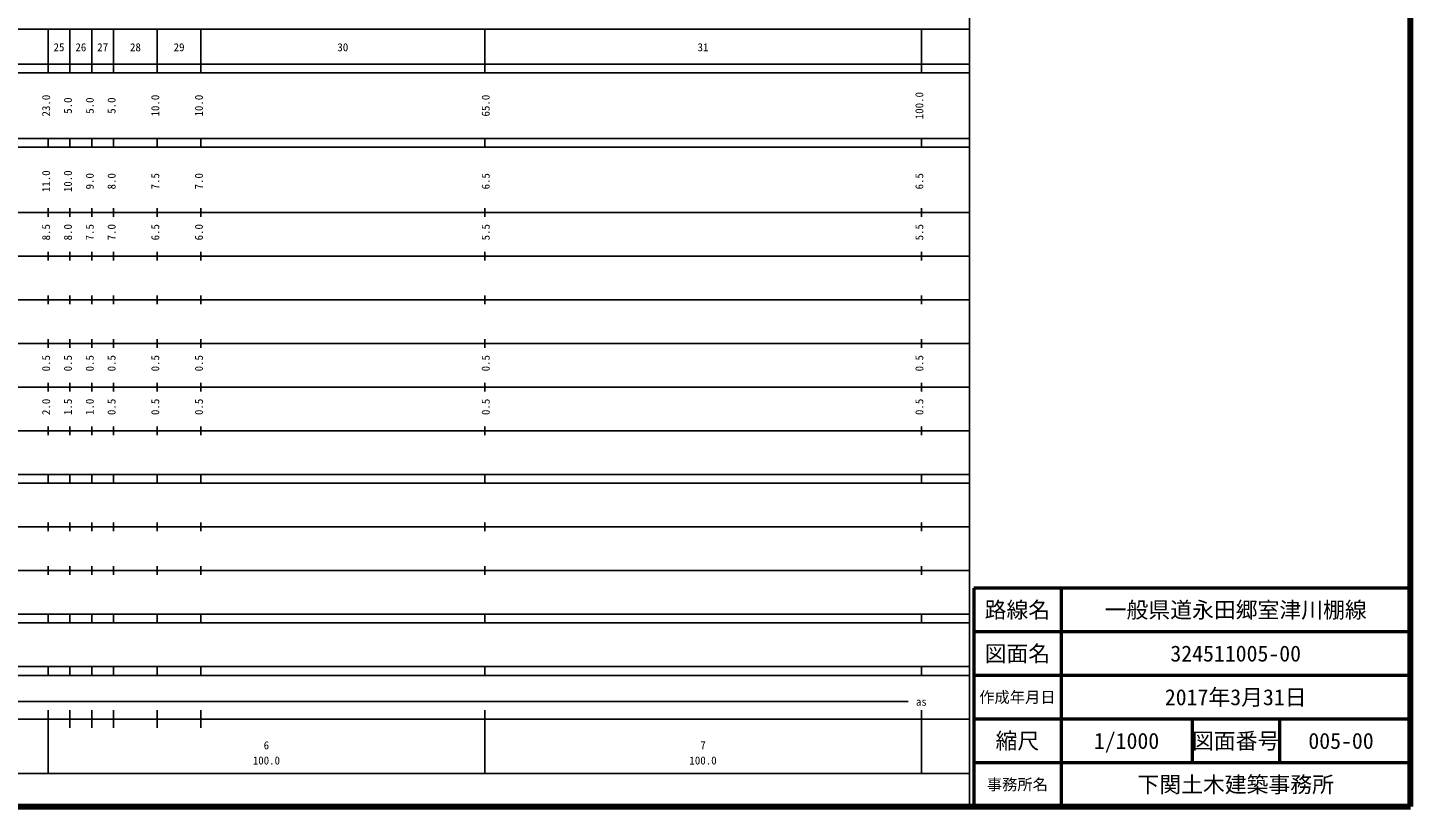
# Model space of a CAD drawing. Units: millimetres on the paper, enlarged 1000 times. Extents: x 40000 to 680000, y 20000 to 380000.
# Drawn here: x 363317 to 680000, y 20000 to 198357 of the extents above; entities that cross this region are included whole.
import ezdxf
from ezdxf.enums import TextEntityAlignment as Align

# ---------------------------------------------------------------- set-up
doc = ezdxf.new("R2010")
doc.units = ezdxf.units.MM
doc.header["$LTSCALE"] = 1000
for name, color, linetype, lineweight in [('M-TTL', 2, 'Continuous', 140), ('M-TTL-BAND', 7, 'Continuous', 25), ('M-TTL-FRAM', 2, 'Continuous', 50), ('M-TTL-LINE', 7, 'Continuous', 50)]:
    doc.layers.add(name, color=color, linetype=linetype, lineweight=lineweight)
doc.layers.add('M-TTL-TXT', color=7, linetype='Continuous')
doc.styles.add('ＭＳ ゴシック', font='')
doc.styles.get('ＭＳ ゴシック').set_extended_font_data('MS Gothic')

msp = doc.modelspace()

# ---------------------------------------------------------------- linework, layer by layer
at = {"layer": 'M-TTL'}
for p, q in [((680000, 20000), (680000, 380000)), ((40000, 20000), (680000, 20000))]:
    msp.add_line(p, q, dxfattribs=at)
at = {"layer": 'M-TTL-BAND'}
for p, q in [((579000, 20000), (579000, 370000)), ((68000, 198000), (579000, 198000)), ((368000, 188000), (368000, 198000)), ((373000, 188000), (373000, 198000)), ((378000, 188000), (378000, 198000)), ((383000, 188000), (383000, 198000)), ((393000, 188000), (393000, 198000)), ((403000, 188000), (403000, 198000)), ((468000, 188000), (468000, 198000)), ((568000, 188000), (568000, 198000)), ((40000, 190000), (579000, 190000)), ((40000, 188000), (579000, 188000)), ((40000, 173000), (579000, 173000)), ((368000, 171000), (368000, 173000)), ((373000, 171000), (373000, 173000)), ((378000, 171000), (378000, 173000)), ((383000, 171000), (383000, 173000)), ((393000, 171000), (393000, 173000)), ((403000, 171000), (403000, 173000)), ((468000, 171000), (468000, 173000)), ((568000, 171000), (568000, 173000)), ((40000, 171000), (579000, 171000)), ((40000, 156000), (579000, 156000)), ((368000, 155000), (368000, 157000)), ((373000, 155000), (373000, 157000)), ((378000, 155000), (378000, 157000)), ((383000, 155000), (383000, 157000)), ((393000, 155000), (393000, 157000)), ((403000, 155000), (403000, 157000)), ((468000, 155000), (468000, 157000)), ((568000, 155000), (568000, 157000)), ((46000, 146000), (579000, 146000)), ((368000, 145000), (368000, 147000)), ((373000, 145000), (373000, 147000)), ((378000, 145000), (378000, 147000)), ((383000, 145000), (383000, 147000)), ((393000, 145000), (393000, 147000)), ((403000, 145000), (403000, 147000)), ((468000, 145000), (468000, 147000)), ((568000, 145000), (568000, 147000)), ((368000, 135000), (368000, 137000)), ((373000, 135000), (373000, 137000)), ((378000, 135000), (378000, 137000)), ((383000, 135000), (383000, 137000)), ((393000, 135000), (393000, 137000)), ((403000, 135000), (403000, 137000)), ((468000, 135000), (468000, 137000)), ((568000, 135000), (568000, 137000)), ((52000, 136000), (579000, 136000)), ((368000, 125000), (368000, 127000)), ((373000, 125000), (373000, 127000)), ((378000, 125000), (378000, 127000)), ((383000, 125000), (383000, 127000)), ((393000, 125000), (393000, 127000)), ((403000, 125000), (403000, 127000)), ((468000, 125000), (468000, 127000)), ((568000, 125000), (568000, 127000)), ((46000, 126000), (579000, 126000)), ((52000, 116000), (579000, 116000)), ((368000, 115000), (368000, 117000)), ((373000, 115000), (373000, 117000)), ((378000, 115000), (378000, 117000)), ((383000, 115000), (383000, 117000)), ((393000, 115000), (393000, 117000)), ((403000, 115000), (403000, 117000)), ((468000, 115000), (468000, 117000)), ((568000, 115000), (568000, 117000)), ((46000, 106000), (579000, 106000)), ((368000, 105000), (368000, 107000)), ((373000, 105000), (373000, 107000)), ((378000, 105000), (378000, 107000)), ((383000, 105000), (383000, 107000)), ((393000, 105000), (393000, 107000)), ((403000, 105000), (403000, 107000)), ((468000, 105000), (468000, 107000)), ((568000, 105000), (568000, 107000)), ((40000, 96000), (579000, 96000)), ((368000, 94000), (368000, 96000)), ((373000, 94000), (373000, 96000)), ((378000, 94000), (378000, 96000)), ((383000, 94000), (383000, 96000)), ((393000, 94000), (393000, 96000)), ((403000, 94000), (403000, 96000)), ((468000, 94000), (468000, 96000)), ((568000, 94000), (568000, 96000)), ((40000, 94000), (579000, 94000)), ((49000, 84000), (579000, 84000)), ((368000, 83000), (368000, 85000)), ((373000, 83000), (373000, 85000)), ((378000, 83000), (378000, 85000)), ((383000, 83000), (383000, 85000)), ((393000, 83000), (393000, 85000)), ((403000, 83000), (403000, 85000)), ((468000, 83000), (468000, 85000)), ((568000, 83000), (568000, 85000)), ((40000, 74000), (579000, 74000)), ((368000, 73000), (368000, 75000)), ((373000, 73000), (373000, 75000)), ((378000, 73000), (378000, 75000)), ((383000, 73000), (383000, 75000)), ((393000, 73000), (393000, 75000)), ((403000, 73000), (403000, 75000)), ((468000, 73000), (468000, 75000)), ((568000, 73000), (568000, 75000)), ((40000, 64000), (579000, 64000)), ((368000, 62000), (368000, 64000)), ((373000, 62000), (373000, 64000)), ((378000, 62000), (378000, 64000)), ((383000, 62000), (383000, 64000)), ((393000, 62000), (393000, 64000)), ((403000, 62000), (403000, 64000)), ((468000, 62000), (468000, 64000)), ((568000, 62000), (568000, 64000)), ((40000, 62000), (579000, 62000)), ((40000, 52000), (579000, 52000)), ((368000, 50000), (368000, 52000)), ((373000, 50000), (373000, 52000)), ((378000, 50000), (378000, 52000)), ((383000, 50000), (383000, 52000)), ((393000, 50000), (393000, 52000)), ((403000, 50000), (403000, 52000)), ((468000, 50000), (468000, 52000)), ((568000, 50000), (568000, 52000)), ((40000, 50000), (579000, 50000)), ((71000, 44000), (565000, 44000)), ((368000, 27500), (368000, 42000)), ((373000, 38000), (373000, 42000)), ((378000, 38000), (378000, 42000)), ((383000, 38000), (383000, 42000)), ((393000, 38000), (393000, 42000)), ((403000, 38000), (403000, 42000)), ((468000, 27500), (468000, 42000)), ((568000, 27500), (568000, 42000)), ((40000, 40000), (579000, 40000)), ((68000, 27500), (579000, 27500))]:
    msp.add_line(p, q, dxfattribs=at)
at = {"layer": 'M-TTL-FRAM'}
for p, q in [((680000, 70000), (580000, 70000)), ((580000, 70000), (580000, 20000))]:
    msp.add_line(p, q, dxfattribs=at)
at = {"layer": 'M-TTL-LINE'}
for p, q in [((600000, 70000), (600000, 20000)), ((680000, 60000), (580000, 60000)), ((680000, 50000), (580000, 50000)), ((680000, 40000), (580000, 40000)), ((630000, 40000), (630000, 30000)), ((650000, 40000), (650000, 30000)), ((680000, 30000), (580000, 30000))]:
    msp.add_line(p, q, dxfattribs=at)

# ---------------------------------------------------------------- texts
at = {"layer": 'M-TTL-BAND', "style": 'ＭＳ ゴシック'}
for s, p in [('25', (370500, 192405)), ('26', (375500, 192405)), ('27', (380500, 192405)), ('28', (388000, 192405)), ('29', (398000, 192405)), ('30', (435500, 192405)), ('31', (518000, 192405)), ('as', (568000, 42500)), ('6', (418000, 32523)), ('7', (518000, 32523)), ('100.0', (418000, 29033)), ('100.0', (518000, 29033))]:
    msp.add_text(s, height=1833, dxfattribs=at).set_placement(p, align=Align.BOTTOM_CENTER)
for s, p in [('23.0', (369000, 180500)), ('5.0', (374000, 180500)), ('5.0', (379000, 180500)), ('5.0', (384000, 180500)), ('10.0', (394000, 180500)), ('10.0', (404000, 180500)), ('65.0', (469682, 180500)), ('100.0', (569000, 180500)), ('11.0', (369000, 163174)), ('10.0', (374000, 163174)), ('9.0', (379000, 163174)), ('8.0', (384000, 163174)), ('7.5', (394000, 163174)), ('7.0', (404000, 163174)), ('6.5', (469682, 163174)), ('6.5', (569000, 163174)), ('8.5', (369000, 151500)), ('8.0', (374000, 151500)), ('7.5', (379000, 151500)), ('7.0', (384000, 151500)), ('6.5', (394000, 151500)), ('6.0', (404000, 151500)), ('5.5', (469682, 151500)), ('5.5', (569000, 151500)), ('0.5', (369000, 121500)), ('0.5', (374000, 121500)), ('0.5', (379000, 121500)), ('0.5', (384000, 121500)), ('0.5', (394000, 121500)), ('0.5', (404000, 121500)), ('0.5', (469682, 121500)), ('0.5', (569000, 121500)), ('2.0', (369000, 111500)), ('1.5', (374000, 111500)), ('1.0', (379000, 111500)), ('0.5', (384000, 111500)), ('0.5', (394000, 111500)), ('0.5', (404000, 111500)), ('0.5', (469682, 111500)), ('0.5', (569000, 111500))]:
    msp.add_text(s, height=1833, rotation=90, dxfattribs=at).set_placement(p, align=Align.BOTTOM_CENTER)
at = {"layer": 'M-TTL-TXT', "style": 'ＭＳ ゴシック'}
for s, height, p in [('路線名', 3666, (590000, 65000)), ('路線名', 3666, (590000, 65000)), ('一般県道永田郷室津川棚線', 3666, (640000, 65000)), ('図面名', 3666, (590000, 55000)), ('図面名', 3666, (590000, 55000)), ('324511005-00', 3666, (640000, 55000)), ('作成年月日', 2566, (590000, 45000)), ('作成年月日', 2566, (590000, 45000)), ('2017年3月31日', 3666, (640000, 45000)), ('縮尺', 3666, (590000, 35000)), ('縮尺', 3666, (590000, 35000)), ('1/1000', 3666, (615000, 35000)), ('図面番号', 3666, (640000, 35000)), ('図面番号', 3666, (640000, 35000)), ('005-00', 3666, (664125, 35000)), ('事務所名', 2566, (590000, 25000)), ('事務所名', 2566, (590000, 25000)), ('下関土木建築事務所', 3666, (640000, 25000))]:
    msp.add_text(s, height=height, dxfattribs=at).set_placement(p, align=Align.MIDDLE_CENTER)

doc.saveas('drawing.dxf')
